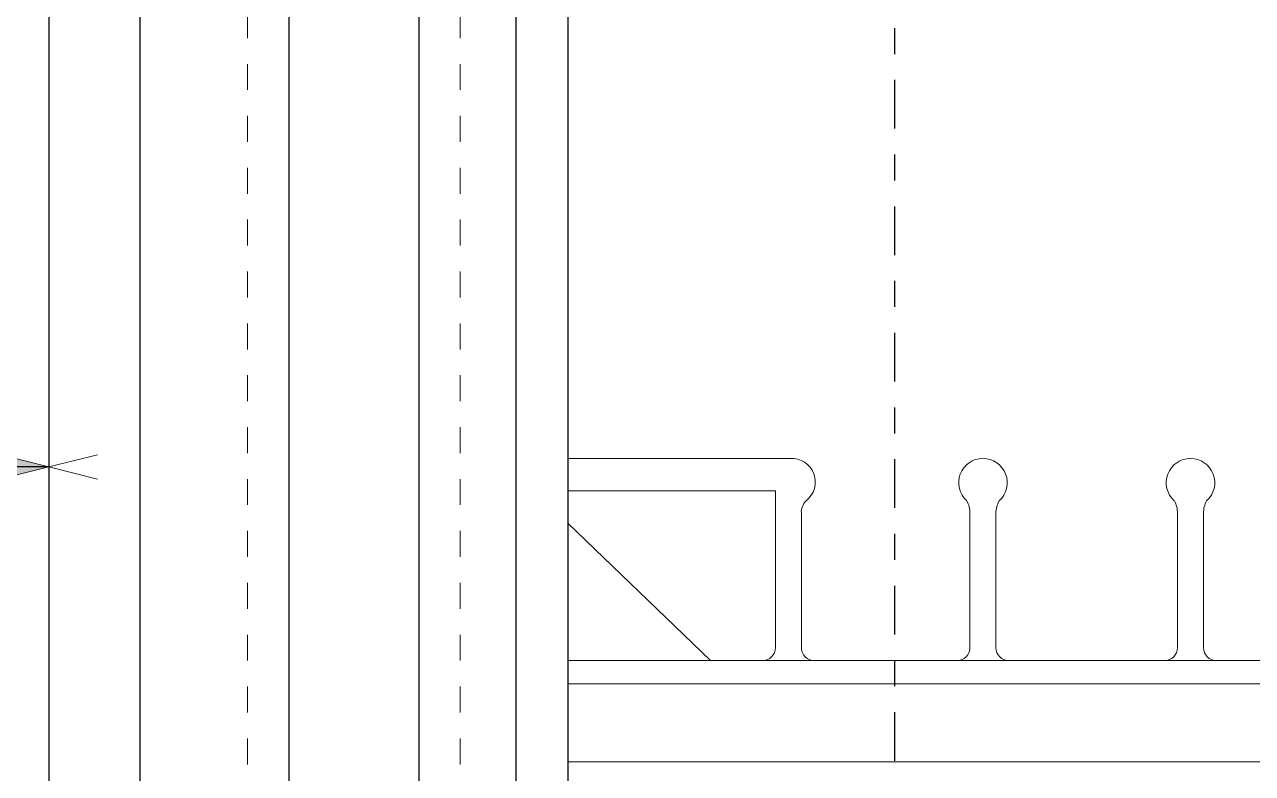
# Model space of a CAD drawing. Header units: inches. Extents: x -66.6 to 9.3, y 204.4 to 283.9.
# Drawn here: x -42.917 to -38.184, y 255.485 to 258.372 of the extents above; entities that cross this region are included whole.
import ezdxf

# ---------------------------------------------------------------- set-up
doc = ezdxf.new("R2010")
doc.units = ezdxf.units.IN
doc.header["$MEASUREMENT"] = 0
doc.linetypes.add('CENTER', pattern=[2, 1.25, -0.25, 0.25, -0.25])
doc.linetypes.add('DASHED2', pattern=[0.375, 0.25, -0.125])
for name, color, linetype, lineweight in [('A2 Hatch', 8, 'Continuous', 9), ('DETAILS', 7, 'Continuous', 13), ('DIM', 3, 'Continuous', 13), ('REBAR', 2, 'CENTER', 30)]:
    doc.layers.add(name, color=color, linetype=linetype, lineweight=lineweight)
doc.styles.add('ARCTEXT', font='arctext.shx', dxfattribs={"width": 0.85})
doc.dimstyles.new('ARCTEXT1-4', dxfattribs={"dimtxt": 4, "dimasz": 2, "dimexe": 2, "dimexo": 2, "dimgap": 2, "dimtad": 1, "dimdec": 4, "dimzin": 3, "dimdsep": 46, "dimlunit": 4, "dimtxsty": 'ARCTEXT', "dimblk": 'ARCHTICK', "dimcen": 2, "dimaunit": 1, "dimadec": 0, "dimazin": 0, "dimtfac": 1, "dimtdec": 4, "dimtmove": 2, "dimatfit": 3, "dimldrblk": 'arrow', "dimfxl": 0, "dimtolj": 1, "dimtzin": 0, "dimarcsym": 0})

# ---------------------------------------------------------------- blocks, each defined once
blk = doc.blocks.new('_ArchTick')
at = {"color": 0, "linetype": 'ByBlock', "const_width": 0.15}
blk.add_lwpolyline([(-0.5, -0.5), (0.5, 0.5)], dxfattribs=at)
blk = doc.blocks.new('arrow')
at = {"layer": 'DIM'}
blk.add_hatch(color=253, dxfattribs=at).paths.add_polyline_path([(-2, 0.5), (-2, -0.5), (0, 0)])
at = {"layer": 'DIM', "lineweight": 9}
for points in [[(-2, 0.9832), (-2, 0.5), (-2.4688, 0.6172)], [(0.3743, 0.0936), (0, 0)], [(0.3743, -0.0936), (0, 0)], [(-2, -0.9832), (-2, -0.5), (-2.4688, -0.6172)]]:
    blk.add_lwpolyline(points, dxfattribs=at)
at = {"layer": 'DIM', "lineweight": 15}
blk.add_lwpolyline([(0, 0), (-2, -0.5), (-2, 0.5), (0, 0)], dxfattribs=at)

msp = doc.modelspace()

# ---------------------------------------------------------------- linework, layer by layer
at = {"color": 1}
for p, q in [((-42.4725, 259.4197), (-42.4725, 246.9197)), ((-41.8975, 259.4197), (-41.8975, 246.9197)), ((-41.3975, 259.4197), (-41.3975, 246.9197)), ((-40.8225, 259.4197), (-40.8225, 246.9197)), ((-41.0225, 259.1697), (-41.0225, 246.9197)), ((-42.8225, 258.9197), (-42.8225, 246.9197))]:
    msp.add_line(p, q, dxfattribs=at)
at = {"layer": 'A2 Hatch', "linetype": 'DASHED2', "ltscale": 0.15}
for p, q in [((-42.0575, 259.4197), (-42.0575, 246.9197)), ((-41.2375, 259.4197), (-41.2375, 246.9197))]:
    msp.add_line(p, q, dxfattribs=at)
at = {"layer": 'DETAILS', "color": 6, "lineweight": 20}
for p, q in [((-39.9544, 256.699), (-40.8225, 256.699)), ((-40.0225, 256.574), (-40.8225, 256.574)), ((-40.0225, 255.9697), (-40.0225, 256.574)), ((-39.9225, 255.9697), (-39.9225, 256.4876)), ((-39.2725, 255.9697), (-39.2725, 256.4876)), ((-39.1725, 255.9697), (-39.1725, 256.4876)), ((-38.4725, 255.9697), (-38.4725, 256.4876)), ((-38.3725, 255.9697), (-38.3725, 256.4876)), ((-40.2725, 255.9197), (-40.8225, 256.45)), ((-40.8225, 255.9197), (-40.2725, 255.9197)), ((-40.0725, 255.9197), (-40.8225, 255.9197)), ((-40.8225, 255.9197), (-36.8225, 255.9197)), ((-40.0725, 255.9197), (-39.8725, 255.9197)), ((-39.3225, 255.9197), (-39.8725, 255.9197)), ((-39.3225, 255.9197), (-39.1225, 255.9197)), ((-38.5225, 255.9197), (-39.1225, 255.9197)), ((-38.5225, 255.9197), (-38.3225, 255.9197)), ((-37.7725, 255.9197), (-38.3225, 255.9197)), ((-36.8225, 255.8297), (-40.8225, 255.8297)), ((-36.8225, 255.5297), (-40.8225, 255.5297))]:
    msp.add_line(p, q, dxfattribs=at)
for centre, radius, start, end in [((-39.96, 256.608), 0.0912, 307.4863, 93.4766), ((-39.2225, 256.6055), 0.0936, 311.7279, 228.2721), ((-38.4225, 256.6055), 0.0936, 311.7279, 228.2721), ((-39.8607, 256.4918), 0.0619, 134.9903, 183.9263), ((-39.3725, 256.4876), 0.1, 0, 28.6972), ((-39.0725, 256.4876), 0.1, 151.3028, 180), ((-38.5725, 256.4876), 0.1, 0, 28.6972), ((-38.2725, 256.4876), 0.1, 151.3028, 180), ((-40.0725, 255.9697), 0.05, 270, 0), ((-39.8725, 255.9697), 0.05, 180, 270), ((-39.3225, 255.9697), 0.05, 270, 0), ((-39.1225, 255.9697), 0.05, 180, 270), ((-38.5225, 255.9697), 0.05, 270, 0), ((-38.3225, 255.9697), 0.05, 180, 270)]:
    msp.add_arc(centre, radius, start, end, dxfattribs=at)
at = {"layer": 'REBAR', "ltscale": 0.15}
msp.add_line((-39.5631, 280.0958), (-39.5631, 225.2163), dxfattribs=at)

# ---------------------------------------------------------------- leaders
at = {"layer": 'DIM'}
msp.add_leader([(-42.8225, 256.6662), (-55.8425, 256.6662)], dimstyle='ARCTEXT1-4', override={"dimasz": 0.5, "dimtad": 0}, dxfattribs=at)

doc.saveas('drawing.dxf')
